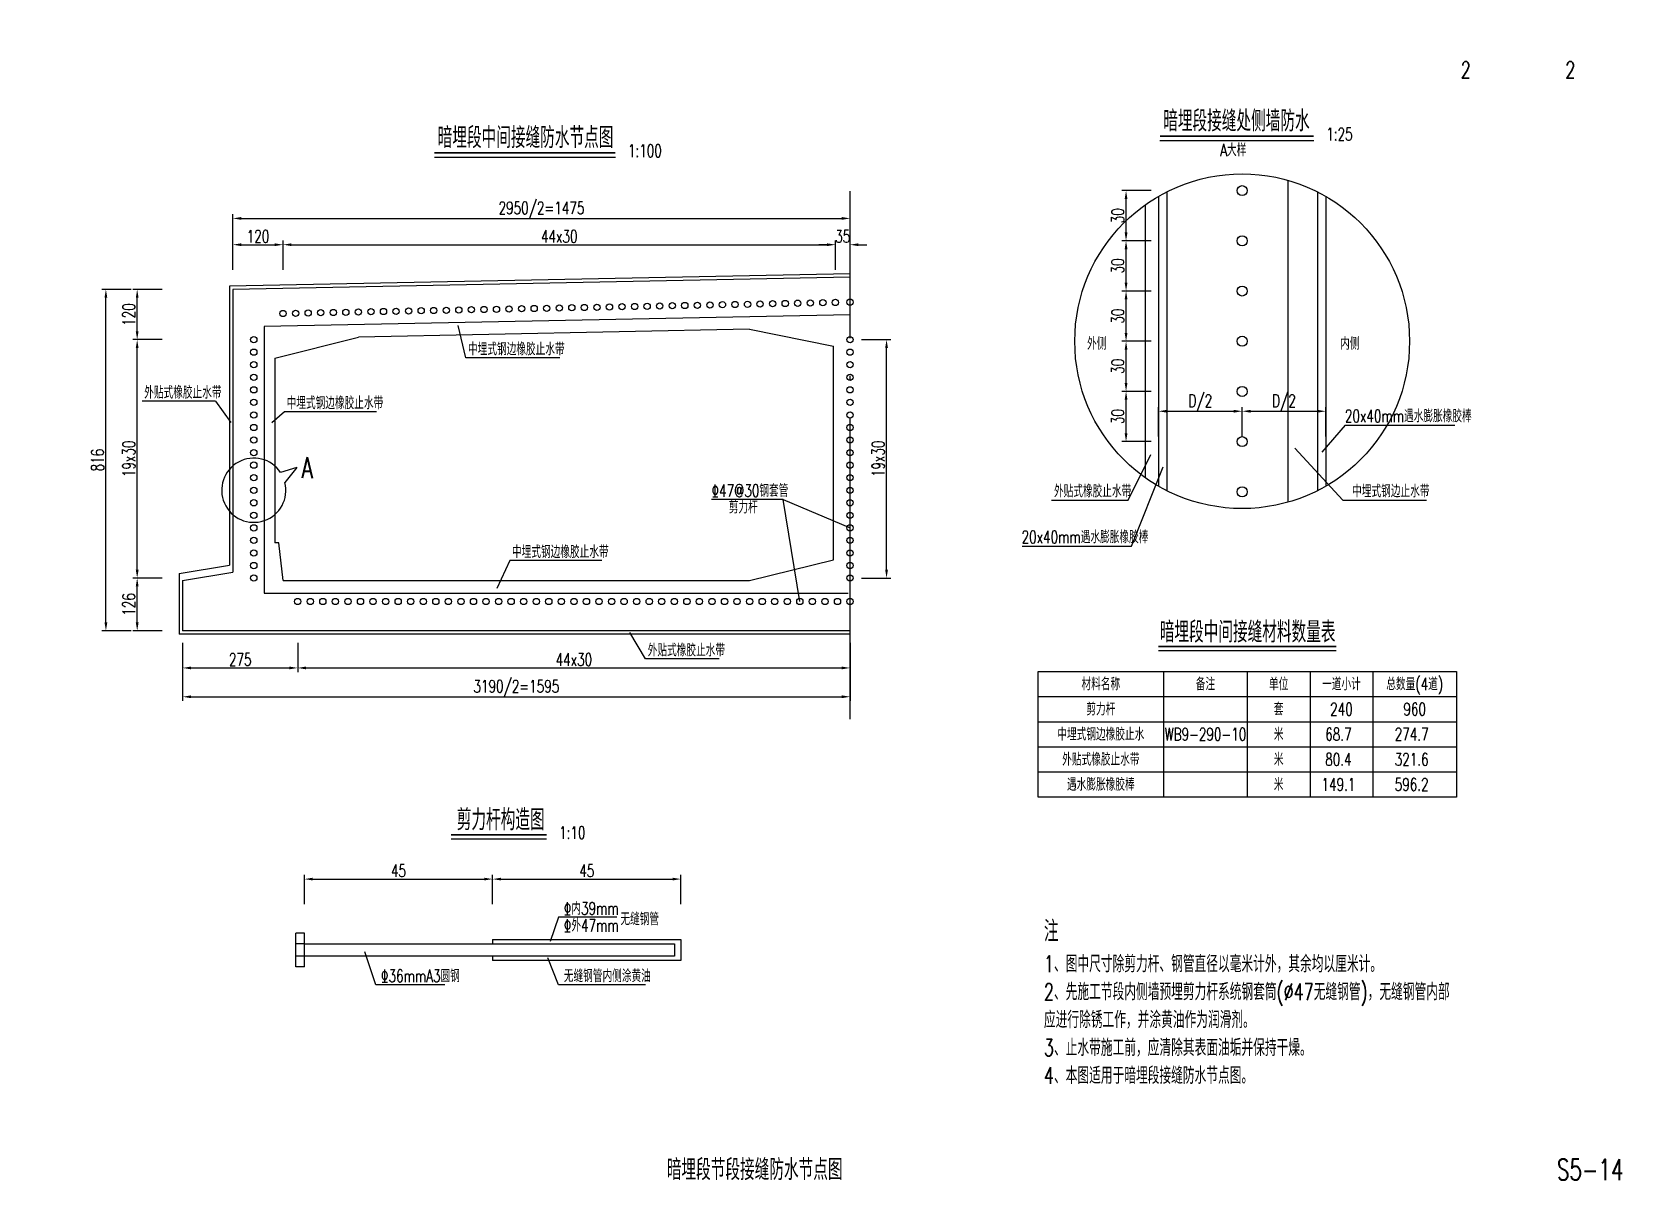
# Paper-space layout '布局1' of a CAD drawing. Header units: millimetres. Extents: x 450 to 830, y 12 to 287.
# The model-space entities are those that its viewports show. They can reach past a viewport. Long polylines and large blocks are cut down to what shows.
import ezdxf
from ezdxf.enums import TextEntityAlignment as Align

# ---------------------------------------------------------------- set-up
doc = ezdxf.new("R2010")
doc.units = ezdxf.units.MM
doc.header["$LTSCALE"] = 0.3
doc.header["$MEASUREMENT"] = 0
doc.linetypes.add('ACAD_ISO02W100', pattern=[15, 12, -3])
doc.linetypes.add('ACAD_ISO04W100', pattern=[30, 24, -3, 0, -3])
for name, color, linetype in [('中心线', 5, 'ACAD_ISO04W100'), ('文字', 7, 'Continuous'), ('标注', 7, 'Continuous'), ('次轮廓线', 7, 'Continuous'), ('虚线', 2, 'ACAD_ISO02W100'), ('轮廓线', 1, 'Continuous')]:
    doc.layers.add(name, color=color, linetype=linetype)
doc.layers.get('Defpoints').off()
doc.styles.get("Standard").update_dxf_attribs({"font": 'simplex1.shx', "width": 0.7, "bigfont": 'hztxt.shx'})
doc.dimstyles.new('10', dxfattribs={"dimtxt": 3, "dimasz": 2, "dimexe": 1, "dimexo": 1, "dimgap": 0.5, "dimtad": 1, "dimdec": 1, "dimdsep": 46, "dimtxsty": 'Standard', "dimcen": 0.5, "dimadec": 0, "dimazin": 0, "dimtfac": 1, "dimtdec": 1, "dimtofl": 0, "dimtmove": 2, "dimatfit": 3, "dimfxl": 0, "dimtolj": 1, "dimtzin": 0, "dimarcsym": 0})
doc.dimstyles.new('100', dxfattribs={"dimscale": 10, "dimtxt": 3, "dimasz": 2, "dimexe": 1, "dimexo": 1, "dimgap": 0.5, "dimtad": 1, "dimdec": 1, "dimdsep": 46, "dimtxsty": 'Standard', "dimcen": 0.5, "dimadec": 0, "dimazin": 0, "dimtfac": 1, "dimtdec": 1, "dimtofl": 0, "dimtmove": 2, "dimatfit": 3, "dimfxl": 0, "dimtolj": 1, "dimtzin": 0, "dimarcsym": 0})
doc.dimstyles.new('25', dxfattribs={"dimscale": 2.5, "dimtxt": 3, "dimasz": 2, "dimexe": 1, "dimexo": 1, "dimgap": 0.5, "dimtad": 1, "dimdec": 1, "dimdsep": 46, "dimtxsty": 'Standard', "dimcen": 0.5, "dimadec": 0, "dimazin": 0, "dimtfac": 1, "dimtdec": 1, "dimtofl": 0, "dimtmove": 2, "dimatfit": 3, "dimfxl": 0, "dimtolj": 1, "dimtzin": 0, "dimarcsym": 0})

# ---------------------------------------------------------------- blocks, each defined once
blk = doc.blocks.new('*D34')
at = {"layer": '标注', "color": 0, "lineweight": -2}
for p, q in [((20284.2, 7150.25), (20214.2, 7150.25)), ((20224.2, 7044.25), (20224.2, 7130.25)), ((20284.2, 7024.25), (20214.2, 7024.25))]:
    blk.add_line(p, q, dxfattribs=at)
at = {"layer": '标注', "color": 0}
for points in [[(20220.87, 7130.25), (20227.54, 7130.25), (20224.2, 7150.25)], [(20220.87, 7044.25), (20227.54, 7044.25), (20224.2, 7024.25)]]:
    blk.add_solid(points, dxfattribs=at)
at = {"layer": '标注', "color": 0, "insert": (20204.2, 7087.25), "char_height": 30, "attachment_point": 5, "rotation": 90}
blk.add_mtext('\\A1;126', dxfattribs=at)
blk = doc.blocks.new('*D35')
at = {"layer": '标注', "color": 0, "lineweight": -2}
for p, q in [((20284.2, 7720.25), (20214.2, 7720.25)), ((20224.2, 7170.25), (20224.2, 7700.25)), ((20284.2, 7150.25), (20214.2, 7150.25))]:
    blk.add_line(p, q, dxfattribs=at)
at = {"layer": '标注', "color": 0}
for points in [[(20220.87, 7700.25), (20227.54, 7700.25), (20224.2, 7720.25)], [(20220.87, 7170.25), (20227.54, 7170.25), (20224.2, 7150.25)]]:
    blk.add_solid(points, dxfattribs=at)
at = {"layer": '标注', "color": 0, "insert": (20204.2, 7435.25), "char_height": 30, "attachment_point": 5, "rotation": 90}
blk.add_mtext('\\A1;19x30', dxfattribs=at)
blk = doc.blocks.new('*D36')
at = {"layer": '标注', "color": 0, "lineweight": -2}
for p, q in [((20284.2, 7840.25), (20214.2, 7840.25)), ((20224.2, 7740.25), (20224.2, 7820.25)), ((20284.2, 7720.25), (20214.2, 7720.25))]:
    blk.add_line(p, q, dxfattribs=at)
at = {"layer": '标注', "color": 0}
for points in [[(20220.87, 7820.25), (20227.54, 7820.25), (20224.2, 7840.25)], [(20220.87, 7740.25), (20227.54, 7740.25), (20224.2, 7720.25)]]:
    blk.add_solid(points, dxfattribs=at)
at = {"layer": '标注', "color": 0, "insert": (20204.2, 7780.25), "char_height": 30, "attachment_point": 5, "rotation": 90}
blk.add_mtext('\\A1;120', dxfattribs=at)
blk = doc.blocks.new('*D37')
at = {"layer": '标注', "color": 0, "lineweight": -2}
for p, q in [((20332.88, 6995.44), (20332.88, 6925.44)), ((20607.88, 6995.44), (20607.88, 6925.44)), ((20352.88, 6935.44), (20587.88, 6935.44))]:
    blk.add_line(p, q, dxfattribs=at)
at = {"layer": '标注', "color": 0}
for points in [[(20352.88, 6938.77), (20352.88, 6932.11), (20332.88, 6935.44)], [(20587.88, 6938.77), (20587.88, 6932.11), (20607.88, 6935.44)]]:
    blk.add_solid(points, dxfattribs=at)
at = {"layer": '标注', "color": 0, "insert": (20470.38, 6955.44), "char_height": 30, "attachment_point": 5}
blk.add_mtext('\\A1;275', dxfattribs=at)
blk = doc.blocks.new('*D38')
at = {"layer": '标注', "color": 0, "lineweight": -2}
for p, q in [((20607.88, 6995.44), (20607.88, 6925.44)), ((21927.88, 6995.44), (21927.88, 6925.44)), ((20627.88, 6935.44), (21907.88, 6935.44))]:
    blk.add_line(p, q, dxfattribs=at)
at = {"layer": '标注', "color": 0}
for points in [[(20627.88, 6938.77), (20627.88, 6932.11), (20607.88, 6935.44)], [(21907.88, 6938.77), (21907.88, 6932.11), (21927.88, 6935.44)]]:
    blk.add_solid(points, dxfattribs=at)
at = {"layer": '标注', "color": 0, "insert": (21267.88, 6955.44), "char_height": 30, "attachment_point": 5}
blk.add_mtext('\\A1;44x30', dxfattribs=at)
blk = doc.blocks.new('*D39')
at = {"color": 0, "lineweight": -2}
for p, q in [((20452.88, 7887.12), (20452.88, 7957.12)), ((20572.88, 7887.12), (20572.88, 7957.12)), ((20472.88, 7947.12), (20552.88, 7947.12))]:
    blk.add_line(p, q, dxfattribs=at)
at = {"color": 0}
for points in [[(20472.88, 7950.45), (20472.88, 7943.79), (20452.88, 7947.12)], [(20552.88, 7950.45), (20552.88, 7943.79), (20572.88, 7947.12)]]:
    blk.add_solid(points, dxfattribs=at)
at = {"color": 0, "insert": (20512.88, 7967.12), "char_height": 30, "attachment_point": 5}
blk.add_mtext('\\A1;120', dxfattribs=at)
blk = doc.blocks.new('*D40')
at = {"color": 0, "lineweight": -2}
for p, q in [((20572.88, 7887.12), (20572.88, 7957.12)), ((21892.88, 7887.12), (21892.88, 7957.12)), ((20592.88, 7947.12), (21872.88, 7947.12))]:
    blk.add_line(p, q, dxfattribs=at)
at = {"color": 0}
for points in [[(20592.88, 7950.45), (20592.88, 7943.79), (20572.88, 7947.12)], [(21872.88, 7950.45), (21872.88, 7943.79), (21892.88, 7947.12)]]:
    blk.add_solid(points, dxfattribs=at)
at = {"color": 0, "insert": (21232.88, 7967.12), "char_height": 30, "attachment_point": 5}
blk.add_mtext('\\A1;44x30', dxfattribs=at)
blk = doc.blocks.new('*D41')
at = {"color": 0, "lineweight": -2}
for p, q in [((20452.88, 7949.95), (20452.88, 8019.95)), ((21927.88, 7949.95), (21927.88, 8019.95)), ((20472.88, 8009.95), (21907.88, 8009.95))]:
    blk.add_line(p, q, dxfattribs=at)
at = {"color": 0}
for points in [[(20472.88, 8013.28), (20472.88, 8006.62), (20452.88, 8009.95)], [(21907.88, 8013.28), (21907.88, 8006.62), (21927.88, 8009.95)]]:
    blk.add_solid(points, dxfattribs=at)
at = {"color": 0, "insert": (21190.38, 8029.95), "char_height": 30, "attachment_point": 5}
blk.add_mtext('\\A1;2950/2=1475', dxfattribs=at)
blk = doc.blocks.new('*D42')
at = {"color": 0, "lineweight": -2}
for p, q in [((20332.88, 6926.58), (20332.88, 6856.58)), ((21927.88, 6926.58), (21927.88, 6856.58)), ((20352.88, 6866.58), (21907.88, 6866.58))]:
    blk.add_line(p, q, dxfattribs=at)
at = {"color": 0}
for points in [[(20352.88, 6869.92), (20352.88, 6863.25), (20332.88, 6866.58)], [(21907.88, 6869.92), (21907.88, 6863.25), (21927.88, 6866.58)]]:
    blk.add_solid(points, dxfattribs=at)
at = {"color": 0, "insert": (21130.38, 6886.58), "char_height": 30, "attachment_point": 5}
blk.add_mtext('\\A1;3190/2=1595', dxfattribs=at)
blk = doc.blocks.new('*D43')
at = {"color": 0, "lineweight": -2}
for p, q in [((20209.45, 7840.25), (20139.45, 7840.25)), ((20149.45, 7044.25), (20149.45, 7820.25)), ((20209.45, 7024.25), (20139.45, 7024.25))]:
    blk.add_line(p, q, dxfattribs=at)
at = {"color": 0}
for points in [[(20146.11, 7820.25), (20152.78, 7820.25), (20149.45, 7840.25)], [(20146.11, 7044.25), (20152.78, 7044.25), (20149.45, 7024.25)]]:
    blk.add_solid(points, dxfattribs=at)
at = {"color": 0, "insert": (20129.45, 7432.25), "char_height": 30, "attachment_point": 5, "rotation": 90}
blk.add_mtext('\\A1;816', dxfattribs=at)
blk = doc.blocks.new('*D44')
at = {"color": 0, "lineweight": -2}
for p, q in [((19834.36, 5732.05), (19816.86, 5732.05)), ((19819.36, 5707.05), (19819.36, 5727.05)), ((19834.36, 5702.05), (19816.86, 5702.05))]:
    blk.add_line(p, q, dxfattribs=at)
at = {"color": 0}
for points in [[(19818.53, 5727.05), (19820.2, 5727.05), (19819.36, 5732.05)], [(19818.53, 5707.05), (19820.2, 5707.05), (19819.36, 5702.05)]]:
    blk.add_solid(points, dxfattribs=at)
at = {"color": 0, "insert": (19814.36, 5717.05), "char_height": 7.5, "attachment_point": 5, "rotation": 90}
blk.add_mtext('\\A1;30', dxfattribs=at)
blk = doc.blocks.new('*D45')
at = {"color": 0, "lineweight": -2}
for p, q in [((19834.36, 5762.05), (19816.86, 5762.05)), ((19819.36, 5737.05), (19819.36, 5757.05)), ((19834.36, 5732.05), (19816.86, 5732.05))]:
    blk.add_line(p, q, dxfattribs=at)
at = {"color": 0}
for points in [[(19818.53, 5757.05), (19820.2, 5757.05), (19819.36, 5762.05)], [(19818.53, 5737.05), (19820.2, 5737.05), (19819.36, 5732.05)]]:
    blk.add_solid(points, dxfattribs=at)
at = {"color": 0, "insert": (19814.36, 5747.05), "char_height": 7.5, "attachment_point": 5, "rotation": 90}
blk.add_mtext('\\A1;30', dxfattribs=at)
blk = doc.blocks.new('*D46')
at = {"color": 0, "lineweight": -2}
for p, q in [((19834.36, 5792.05), (19816.86, 5792.05)), ((19819.36, 5767.05), (19819.36, 5787.05)), ((19834.36, 5762.05), (19816.86, 5762.05))]:
    blk.add_line(p, q, dxfattribs=at)
at = {"color": 0}
for points in [[(19818.53, 5787.05), (19820.2, 5787.05), (19819.36, 5792.05)], [(19818.53, 5767.05), (19820.2, 5767.05), (19819.36, 5762.05)]]:
    blk.add_solid(points, dxfattribs=at)
at = {"color": 0, "insert": (19814.36, 5777.05), "char_height": 7.5, "attachment_point": 5, "rotation": 90}
blk.add_mtext('\\A1;30', dxfattribs=at)
blk = doc.blocks.new('*D47')
at = {"color": 0, "lineweight": -2}
for p, q in [((19834.36, 5822.05), (19816.86, 5822.05)), ((19819.36, 5797.05), (19819.36, 5817.05)), ((19834.36, 5792.05), (19816.86, 5792.05))]:
    blk.add_line(p, q, dxfattribs=at)
at = {"color": 0}
for points in [[(19818.53, 5817.05), (19820.2, 5817.05), (19819.36, 5822.05)], [(19818.53, 5797.05), (19820.2, 5797.05), (19819.36, 5792.05)]]:
    blk.add_solid(points, dxfattribs=at)
at = {"color": 0, "insert": (19814.36, 5807.05), "char_height": 7.5, "attachment_point": 5, "rotation": 90}
blk.add_mtext('\\A1;30', dxfattribs=at)
blk = doc.blocks.new('*D48')
at = {"color": 0, "lineweight": -2}
for p, q in [((19838.73, 5705.21), (19838.73, 5722.71)), ((19843.73, 5720.21), (19883.73, 5720.21)), ((19888.73, 5705.21), (19888.73, 5722.71))]:
    blk.add_line(p, q, dxfattribs=at)
at = {"color": 0}
for points in [[(19843.73, 5721.04), (19843.73, 5719.38), (19838.73, 5720.21)], [(19883.73, 5721.04), (19883.73, 5719.38), (19888.73, 5720.21)]]:
    blk.add_solid(points, dxfattribs=at)
at = {"color": 0, "insert": (19863.73, 5725.21), "char_height": 7.5, "attachment_point": 5}
blk.add_mtext('\\A1;D/2', dxfattribs=at)
blk = doc.blocks.new('*D49')
at = {"color": 0, "lineweight": -2}
for p, q in [((19888.73, 5705.21), (19888.73, 5722.71)), ((19893.73, 5720.21), (19933.73, 5720.21)), ((19938.73, 5705.21), (19938.73, 5722.71))]:
    blk.add_line(p, q, dxfattribs=at)
at = {"color": 0}
for points in [[(19893.73, 5721.04), (19893.73, 5719.38), (19888.73, 5720.21)], [(19933.73, 5721.04), (19933.73, 5719.38), (19938.73, 5720.21)]]:
    blk.add_solid(points, dxfattribs=at)
at = {"color": 0, "insert": (19913.73, 5725.21), "char_height": 7.5, "attachment_point": 5}
blk.add_mtext('\\A1;D/2', dxfattribs=at)
blk = doc.blocks.new('*D54')
at = {"color": 0, "lineweight": -2}
for p, q in [((19834.36, 5852.05), (19816.86, 5852.05)), ((19819.36, 5827.05), (19819.36, 5847.05)), ((19834.36, 5822.05), (19816.86, 5822.05))]:
    blk.add_line(p, q, dxfattribs=at)
at = {"color": 0}
for points in [[(19818.53, 5847.05), (19820.2, 5847.05), (19819.36, 5852.05)], [(19818.53, 5827.05), (19820.2, 5827.05), (19819.36, 5822.05)]]:
    blk.add_solid(points, dxfattribs=at)
at = {"color": 0, "insert": (19814.36, 5837.05), "char_height": 7.5, "attachment_point": 5, "rotation": 90}
blk.add_mtext('\\A1;30', dxfattribs=at)
blk = doc.blocks.new('*D55')
at = {"color": 0, "lineweight": -2}
for p, q in [((21955.08, 7720.25), (22025.08, 7720.25)), ((22015.08, 7170.25), (22015.08, 7700.25)), ((21955.08, 7150.25), (22025.08, 7150.25))]:
    blk.add_line(p, q, dxfattribs=at)
at = {"color": 0}
for points in [[(22011.75, 7700.25), (22018.42, 7700.25), (22015.08, 7720.25)], [(22011.75, 7170.25), (22018.42, 7170.25), (22015.08, 7150.25)]]:
    blk.add_solid(points, dxfattribs=at)
at = {"color": 0, "insert": (21995.08, 7435.25), "char_height": 30, "attachment_point": 5, "rotation": 90}
blk.add_mtext('\\A1;19x30', dxfattribs=at)
blk = doc.blocks.new('*D56')
at = {"color": 0, "lineweight": -2}
for p, q in [((20276.5, 5827.82), (20276.5, 5834.82)), ((20321.5, 5827.82), (20321.5, 5834.82)), ((20278.5, 5833.82), (20319.5, 5833.82))]:
    blk.add_line(p, q, dxfattribs=at)
at = {"color": 0}
for points in [[(20278.5, 5834.15), (20278.5, 5833.49), (20276.5, 5833.82)], [(20319.5, 5834.15), (20319.5, 5833.49), (20321.5, 5833.82)]]:
    blk.add_solid(points, dxfattribs=at)
at = {"color": 0, "insert": (20299, 5835.82), "char_height": 3, "attachment_point": 5}
blk.add_mtext('\\A1;45', dxfattribs=at)
blk = doc.blocks.new('*D57')
at = {"color": 0, "lineweight": -2}
for p, q in [((20321.5, 5827.82), (20321.5, 5834.82)), ((20366.5, 5827.82), (20366.5, 5834.82)), ((20323.5, 5833.82), (20364.5, 5833.82))]:
    blk.add_line(p, q, dxfattribs=at)
at = {"color": 0}
for points in [[(20323.5, 5834.15), (20323.5, 5833.49), (20321.5, 5833.82)], [(20364.5, 5834.15), (20364.5, 5833.49), (20366.5, 5833.82)]]:
    blk.add_solid(points, dxfattribs=at)
at = {"color": 0, "insert": (20344, 5835.82), "char_height": 3, "attachment_point": 5}
blk.add_mtext('\\A1;45', dxfattribs=at)
blk = doc.blocks.new('*D58')
at = {"color": 0, "lineweight": -2}
for p, q in [((21892.88, 7887.12), (21892.88, 7957.12)), ((21927.88, 7887.12), (21927.88, 7957.12)), ((21872.88, 7947.12), (21852.88, 7947.12)), ((21947.88, 7947.12), (21967.88, 7947.12))]:
    blk.add_line(p, q, dxfattribs=at)
at = {"color": 0}
for points in [[(21872.88, 7950.45), (21872.88, 7943.79), (21892.88, 7947.12)], [(21947.88, 7950.45), (21947.88, 7943.79), (21927.88, 7947.12)]]:
    blk.add_solid(points, dxfattribs=at)
at = {"color": 0, "insert": (21910.38, 7967.12), "char_height": 30, "attachment_point": 5}
blk.add_mtext('\\A1;35', dxfattribs=at)

msp = doc.modelspace()

# ---------------------------------------------------------------- linework, layer by layer
for p, q in [((20934.37, 8156.76), (21366.96, 8156.76)), ((21009.79, 7676.85), (20991.38, 7754.05)), ((21687.88, 7744.95), (21887.88, 7704.95)), ((21887.88, 7194.25), (21887.88, 7704.95)), ((21234.63, 7676.85), (21009.79, 7676.85)), ((20411.76, 7573.2), (20235.99, 7573.2)), ((20411.76, 7573.2), (20448.1, 7522.36)), ((20576.29, 7547.95), (20545.93, 7521.67)), ((20796.26, 7547.95), (20576.29, 7547.95)), ((20605.54, 7414.72), (20566.9, 7402.62)), ((20605.54, 7414.72), (20577.34, 7378.96)), ((21767.84, 7338.45), (21596.91, 7338.45)), ((21807.88, 7094.25), (21767.84, 7338.45)), ((21767.84, 7338.45), (21927.88, 7270.25)), ((21114.93, 7192.06), (21083.67, 7125.35)), ((21334.91, 7192.06), (21114.93, 7192.06)), ((21439.28, 6957.12), (21401.86, 7020.11)), ((21615.06, 6957.12), (21439.28, 6957.12)), ((19839.57, 5882.09), (19931.49, 5882.09)), ((20311.55, 5843.42), (20334.38, 5843.42)), ((20337.27, 5824.7), (20335.28, 5818.89)), ((20351.22, 5824.7), (20337.27, 5824.7)), ((20293.57, 5808.57), (20290.98, 5816.46)), ((20337.27, 5808.57), (20334.68, 5814.97)), ((20310.09, 5808.57), (20293.57, 5808.57)), ((20358, 5808.57), (20337.27, 5808.57)), ((19950.37, 5711.97), (19936.3, 5695.78)), ((19950.37, 5711.97), (20015.71, 5711.97)), ((19920.11, 5698.12), (19948.92, 5667.09)), ((19820.66, 5667.09), (19834.23, 5694.31)), ((19822.55, 5639.67), (19841.59, 5687.04)), ((19774.86, 5667.09), (19820.66, 5667.09)), ((19948.92, 5667.09), (19998.83, 5667.09)), ((19757.21, 5639.67), (19822.55, 5639.67))]:
    msp.add_line(p, q)
for points, const_width in [([(20934.37, 8166.76), (21366.96, 8166.76)], 4), ([(19839.57, 5884.59), (19931.49, 5884.59)], 1), ([(20311.55, 5844.42), (20334.38, 5844.42)], 0.4)]:
    msp.add_lwpolyline(points, dxfattribs=dict(const_width=const_width))
for centre, radius in [((21802.88, 7807.25), 7.5), ((21832.88, 7807.85), 7.5), ((21862.88, 7808.45), 7.5), ((21892.88, 7809.05), 7.5), ((21927.88, 7809.75), 7.5), ((21592.88, 7803.05), 7.5), ((21622.88, 7803.65), 7.5), ((21652.88, 7804.25), 7.5), ((21682.88, 7804.85), 7.5), ((21712.88, 7805.45), 7.5), ((21742.88, 7806.05), 7.5), ((21772.88, 7806.65), 7.5), ((21412.88, 7799.45), 7.5), ((21442.88, 7800.05), 7.5), ((21472.88, 7800.65), 7.5), ((21502.88, 7801.25), 7.5), ((21532.88, 7801.85), 7.5), ((21562.88, 7802.45), 7.5), ((21232.88, 7795.85), 7.5), ((21262.88, 7796.45), 7.5), ((21292.88, 7797.05), 7.5), ((21322.88, 7797.65), 7.5), ((21352.88, 7798.25), 7.5), ((21382.88, 7798.85), 7.5), ((21022.88, 7791.65), 7.5), ((21052.88, 7792.25), 7.5), ((21082.88, 7792.85), 7.5), ((21112.88, 7793.45), 7.5), ((21142.88, 7794.05), 7.5), ((21172.88, 7794.65), 7.5), ((21202.88, 7795.25), 7.5), ((20842.88, 7788.05), 7.5), ((20872.88, 7788.65), 7.5), ((20902.88, 7789.25), 7.5), ((20932.88, 7789.85), 7.5), ((20962.88, 7790.45), 7.5), ((20992.88, 7791.05), 7.5), ((20662.88, 7784.45), 7.5), ((20692.88, 7785.05), 7.5), ((20722.88, 7785.65), 7.5), ((20752.88, 7786.25), 7.5), ((20782.88, 7786.85), 7.5), ((20812.88, 7787.45), 7.5), ((20572.88, 7782.65), 7.5), ((20602.88, 7783.25), 7.5), ((20632.88, 7783.85), 7.5), ((20502.88, 7720.25), 7.5), ((21927.88, 7720.25), 7.5), ((20502.88, 7690.25), 7.5), ((21927.88, 7690.25), 7.5), ((20502.88, 7660.25), 7.5), ((21927.88, 7660.25), 7.5), ((20502.88, 7630.25), 7.5), ((21927.88, 7630.25), 7.5), ((20502.88, 7600.25), 7.5), ((21927.88, 7600.25), 7.5), ((20502.88, 7570.25), 7.5), ((21927.88, 7570.25), 7.5), ((20502.88, 7540.25), 7.5), ((21927.88, 7540.25), 7.5), ((20502.88, 7510.25), 7.5), ((21927.88, 7510.25), 7.5), ((20502.88, 7480.25), 7.5), ((21927.88, 7480.25), 7.5), ((20502.88, 7450.25), 7.5), ((21927.88, 7450.25), 7.5), ((20502.88, 7420.25), 7.5), ((21927.88, 7420.25), 7.5), ((20502.88, 7390.25), 7.5), ((21927.88, 7390.25), 7.5), ((20502.88, 7360.25), 7.5), ((21927.88, 7360.25), 7.5), ((20502.88, 7330.25), 7.5), ((21927.88, 7330.25), 7.5), ((20502.88, 7300.25), 7.5), ((21927.88, 7300.25), 7.5), ((20502.88, 7270.25), 7.5), ((21927.88, 7270.25), 7.5), ((20502.88, 7240.25), 7.5), ((21927.88, 7240.25), 7.5), ((20502.88, 7210.25), 7.5), ((21927.88, 7210.25), 7.5), ((20502.88, 7180.25), 7.5), ((21927.88, 7180.25), 7.5), ((20502.88, 7150.25), 7.5), ((21927.88, 7150.25), 7.5), ((20607.88, 7094.25), 7.5), ((20637.88, 7094.25), 7.5), ((20667.88, 7094.25), 7.5), ((20697.88, 7094.25), 7.5), ((20727.88, 7094.25), 7.5), ((20757.88, 7094.25), 7.5), ((20787.88, 7094.25), 7.5), ((20817.88, 7094.25), 7.5), ((20847.88, 7094.25), 7.5), ((20877.88, 7094.25), 7.5), ((20907.88, 7094.25), 7.5), ((20937.88, 7094.25), 7.5), ((20967.88, 7094.25), 7.5), ((20997.88, 7094.25), 7.5), ((21027.88, 7094.25), 7.5), ((21057.88, 7094.25), 7.5), ((21087.88, 7094.25), 7.5), ((21117.88, 7094.25), 7.5), ((21147.88, 7094.25), 7.5), ((21177.88, 7094.25), 7.5), ((21207.88, 7094.25), 7.5), ((21237.88, 7094.25), 7.5), ((21267.88, 7094.25), 7.5), ((21297.88, 7094.25), 7.5), ((21327.88, 7094.25), 7.5), ((21357.88, 7094.25), 7.5), ((21387.88, 7094.25), 7.5), ((21417.88, 7094.25), 7.5), ((21447.88, 7094.25), 7.5), ((21477.88, 7094.25), 7.5), ((21507.88, 7094.25), 7.5), ((21537.88, 7094.25), 7.5), ((21567.88, 7094.25), 7.5), ((21597.88, 7094.25), 7.5), ((21627.88, 7094.25), 7.5), ((21657.88, 7094.25), 7.5), ((21687.88, 7094.25), 7.5), ((21717.88, 7094.25), 7.5), ((21747.88, 7094.25), 7.5), ((21777.88, 7094.25), 7.5), ((21807.88, 7094.25), 7.5), ((21837.88, 7094.25), 7.5), ((21867.88, 7094.25), 7.5), ((21897.88, 7094.25), 7.5), ((21927.88, 7094.25), 7.5), ((19888.73, 5762.05), 100), ((19888.73, 5852.05), 3), ((19888.73, 5822.05), 3), ((19888.73, 5792.05), 3), ((19888.73, 5762.05), 3), ((19888.73, 5732.05), 3), ((19888.73, 5702.05), 3), ((19888.73, 5672.05), 3)]:
    msp.add_circle(centre, radius)
msp.add_arc((20502.88, 7360.25), 76.77, 33.4973, 14.1086)
at = {"layer": '中心线'}
msp.add_line((21927.88, 6813.36), (21927.88, 8074.89), dxfattribs=at)
at = {"layer": '次轮廓线'}
for p, q in [((21927.88, 7869.75), (20452.88, 7840.25)), ((20452.88, 7840.25), (20452.88, 7164.25)), ((21687.88, 7744.95), (20752.88, 7726.25)), ((21687.88, 7744.95), (20752.88, 7726.25)), ((20552.88, 7676.25), (20752.88, 7726.25)), ((20552.88, 7676.25), (20552.88, 7234.25)), ((20562.88, 7234.25), (20552.88, 7234.25)), ((20573, 7144.25), (20562.88, 7234.25)), ((21687.88, 7144.25), (21887.88, 7194.25)), ((20332.88, 7144.25), (20452.88, 7164.25)), ((20332.88, 7144.25), (20332.88, 7024.25)), ((20573, 7144.25), (21687.88, 7144.25)), ((21927.88, 7024.25), (20332.88, 7024.25)), ((19843.73, 5851.35), (19843.73, 5672.74)), ((19933.73, 5851.35), (19933.73, 5672.74)), ((19838.73, 5848.65), (19838.73, 5675.44)), ((19938.73, 5848.65), (19938.73, 5675.44)), ((20274.5, 5812.86), (20274.5, 5820.86)), ((20276.5, 5820.86), (20274.5, 5820.86)), ((20276.5, 5812.86), (20276.5, 5820.86)), ((20276.5, 5812.86), (20274.5, 5812.86))]:
    msp.add_line(p, q, dxfattribs=at)
at = {"layer": '虚线'}
for p, q in [((20276.5, 5818.36), (20274.5, 5818.36)), ((20276.5, 5815.36), (20274.5, 5815.36))]:
    msp.add_line(p, q, dxfattribs=at)
at = {"layer": '轮廓线'}
for p, q in [((21927.88, 7877.75), (20444.88, 7848.09)), ((20444.88, 7848.09), (20444.88, 7181.02)), ((21927.88, 7779.75), (20527.88, 7751.75)), ((20527.88, 7751.75), (20527.88, 7114.25)), ((20324.88, 7161.02), (20444.88, 7181.02)), ((20324.88, 7161.02), (20324.88, 7016.25)), ((20527.88, 7114.25), (21923.38, 7114.25)), ((21927.88, 7016.25), (20324.88, 7016.25)), ((19916.01, 5858.25), (19916.01, 5665.84)), ((19830.73, 5843.51), (19830.73, 5680.59)), ((20321.5, 5819.36), (20366.5, 5819.36)), ((20321.5, 5819.36), (20321.5, 5818.36)), ((20366.5, 5819.36), (20366.5, 5814.36)), ((20276.5, 5818.36), (20365, 5818.36)), ((20365, 5815.36), (20276.5, 5815.36)), ((20321.5, 5815.36), (20321.5, 5814.36)), ((20365, 5818.36), (20365, 5815.36)), ((20366.5, 5814.36), (20321.5, 5814.36))]:
    msp.add_line(p, q, dxfattribs=at)

# ---------------------------------------------------------------- texts
at = {"layer": '文字', "width": 0.7}
for s, height, p in [('暗埋段中间接缝防水节点图', 50, (20942.34, 8178.14)), ('1:100', 30, (21396.96, 8156.76)), ('中埋式钢边橡胶止水带', 30, (21014.81, 7682.7)), ('外贴式橡胶止水带', 30, (20241, 7579.05)), ('中埋式钢边橡胶止水带', 30, (20581.3, 7553.8)), ('A', 50, (20616.68, 7389.01)), ('%%13147@30钢套管', 30, (21596.87, 7344.3)), ('剪力杆', 30, (21638.02, 7304.65)), ('中埋式钢边橡胶止水带', 30, (21119.95, 7197.91)), ('外贴式橡胶止水带', 30, (21444.3, 6962.97)), ('暗埋段接缝处侧墙防水', 12.5, (19841.56, 5887.44)), ('1:25', 7.5, (19938.99, 5882.09)), ('A大样', 7.5, (19875.65, 5872.61)), ('剪力杆构造图', 5, (20312.93, 5845.5)), ('1:10', 3, (20337.38, 5843.42)), ('%%131内39mm', 3, (20338.52, 5825.31)), ('%%131外47mm', 3, (20338.52, 5821.25)), ('无缝钢管', 3, (20352.03, 5822.78)), ('%%13136mmA3圆钢', 3, (20294.82, 5809.18)), ('无缝钢管内侧涂黄油', 3, (20338.52, 5809.18)), ('外侧', 7.5, (19796.08, 5756.94)), ('内侧', 7.5, (19947.25, 5756.94)), ('20x40mm遇水膨胀橡胶棒', 7.5, (19950.13, 5713.63)), ('外贴式橡胶止水带', 7.5, (19776.3, 5668.74)), ('中埋式钢边止水带', 7.5, (19954.46, 5668.74)), ('20x40mm遇水膨胀橡胶棒', 7.5, (19756.97, 5641.32))]:
    msp.add_text(s, height=height, dxfattribs=at).set_placement(p)

# ---------------------------------------------------------------- dimensions: what is measured, and where the dimension line sits
for base, p1, p2, text, dimstyle, picture, middle in [((21927.88, 8009.95), (20452.88, 7840.25), (21927.88, 7869.75), '2950/2=<>', '100', '*D41', (21190.38, 8029.95)), ((21892.88, 7947.12), (20572.88, 7782.65), (21892.88, 7809.05), '44x30', '100', '*D40', (21232.88, 7967.12)), ((21927.88, 6866.58), (20332.88, 7024.25), (21927.88, 7024.25), '3190/2=<>', '100', '*D42', (21130.38, 6886.58)), ((19888.73, 5720.21), (19838.73, 5675.44), (19888.73, 5702.05), 'D/2', '25', '*D48', (19863.73, 5725.21)), ((19938.73, 5720.21), (19888.73, 5702.05), (19938.73, 5675.44), 'D/2', '25', '*D49', (19913.73, 5725.21))]:
    dim = msp.add_linear_dim(base=base, p1=p1, p2=p2, text=text, dimstyle=dimstyle)
    dim.commit()
    dim.dimension.update_dxf_attribs({"geometry": picture, "text_midpoint": middle})
for base, p1, p2, dimstyle, picture, middle in [((20572.88, 7947.12), (20452.88, 7840.25), (20572.88, 7782.65), '100', '*D39', (20512.88, 7967.12)), ((21927.88, 7947.12), (21892.88, 7809.05), (21927.88, 7809.75), '100', '*D58', (21910.38, 7967.12)), ((20321.5, 5833.82), (20276.5, 5820.86), (20321.5, 5819.36), '10', '*D56', (20299, 5835.82)), ((20366.5, 5833.82), (20321.5, 5819.36), (20366.5, 5819.36), '10', '*D57', (20344, 5835.82))]:
    dim = msp.add_linear_dim(base=base, p1=p1, p2=p2, dimstyle=dimstyle)
    dim.commit()
    dim.dimension.update_dxf_attribs({"geometry": picture, "text_midpoint": middle})
for base, p1, p2, dimstyle, picture, middle in [((20149.45, 7840.25), (20332.88, 7024.25), (20452.88, 7840.25), '100', '*D43', (20129.45, 7432.25)), ((19819.36, 5852.05), (19888.73, 5822.05), (19888.73, 5852.05), '25', '*D54', (19814.36, 5837.05)), ((19819.36, 5822.05), (19888.73, 5792.05), (19888.73, 5822.05), '25', '*D47', (19814.36, 5807.05)), ((19819.36, 5792.05), (19888.73, 5762.05), (19888.73, 5792.05), '25', '*D46', (19814.36, 5777.05)), ((19819.36, 5762.05), (19888.73, 5732.05), (19888.73, 5762.05), '25', '*D45', (19814.36, 5747.05)), ((19819.36, 5732.05), (19888.73, 5702.05), (19888.73, 5732.05), '25', '*D44', (19814.36, 5717.05))]:
    dim = msp.add_linear_dim(base=base, p1=p1, p2=p2, angle=90, dimstyle=dimstyle)
    dim.commit()
    dim.dimension.update_dxf_attribs({"geometry": picture, "text_midpoint": middle})
dim = msp.add_linear_dim(base=(22015.08, 7720.25), p1=(21927.88, 7150.25), p2=(21927.88, 7720.25), angle=90, text='19x30', dimstyle='100')
dim.commit()
dim.dimension.update_dxf_attribs({"geometry": '*D55', "text_midpoint": (21995.08, 7435.25)})
at = {"layer": '标注'}
for base, p1, p2, picture, middle in [((20224.2, 7840.25), (20502.88, 7720.25), (20452.88, 7840.25), '*D36', (20204.2, 7780.25)), ((20224.2, 7150.25), (20332.88, 7024.25), (20502.88, 7150.25), '*D34', (20204.2, 7087.25))]:
    dim = msp.add_linear_dim(base=base, p1=p1, p2=p2, angle=90, dimstyle='100', dxfattribs=at)
    dim.commit()
    dim.dimension.update_dxf_attribs({"geometry": picture, "text_midpoint": middle})
dim = msp.add_linear_dim(base=(20224.2, 7720.25), p1=(20502.88, 7150.25), p2=(20502.88, 7720.25), angle=90, text='19x30', dimstyle='100', dxfattribs=at)
dim.commit()
dim.dimension.update_dxf_attribs({"geometry": '*D35', "text_midpoint": (20204.2, 7435.25)})
dim = msp.add_linear_dim(base=(20607.88, 6935.44), p1=(20332.88, 7024.25), p2=(20607.88, 7094.25), dimstyle='100', dxfattribs=at)
dim.commit()
dim.dimension.update_dxf_attribs({"geometry": '*D37', "text_midpoint": (20470.38, 6955.44)})
dim = msp.add_linear_dim(base=(21927.88, 6935.44), p1=(20607.88, 7094.25), p2=(21927.88, 7094.25), text='44x30', dimstyle='100', dxfattribs=at)
dim.commit()
dim.dimension.update_dxf_attribs({"geometry": '*D38', "text_midpoint": (21267.88, 6955.44)})

psp = doc.layouts.new('布局1')

# ---------------------------------------------------------------- linework, layer by layer
for p, q in [((719.25, 139.09), (761.72, 139.09)), ((720.48, 134.09), (720.48, 104.09)), ((740.48, 134.09), (740.48, 104.09)), ((755.48, 134.09), (755.48, 104.09)), ((770.48, 134.09), (770.48, 104.09)), ((690.48, 128.09), (790.48, 128.09)), ((690.48, 122.09), (790.48, 122.09)), ((690.48, 116.09), (790.48, 116.09)), ((690.48, 110.09), (790.48, 110.09))]:
    psp.add_line(p, q)
at = {"const_width": 0.4}
psp.add_lwpolyline([(719.25, 140.09), (761.72, 140.09)], dxfattribs=at)
at = {"layer": '轮廓线'}
psp.add_line((690.48, 134.09), (790.48, 134.09), dxfattribs=at)
psp.add_lwpolyline([(690.48, 134.09), (790.48, 134.09), (790.48, 104.09), (690.48, 104.09)], close=True, dxfattribs=at)

# ---------------------------------------------------------------- texts
at = {"width": 0.7}
for s, height, p in [('暗埋段中间接缝材料数量表', 5, (740.56, 143.52)), ('总数量(4道)', 3, (780.48, 131.09)), ('材料名称', 3, (705.48, 131.09)), ('备注', 3, (730.48, 131.09)), ('单位', 3, (747.98, 131.09)), ('一道小计', 3, (762.98, 131.09)), ('剪力杆', 3, (705.48, 125.09)), ('套', 3, (747.98, 125.09)), ('240', 3, (762.98, 125.09)), ('960', 3, (780.48, 125.09)), ('中埋式钢边橡胶止水', 3, (705.48, 119.09)), ('WB9-290-10', 3, (730.48, 119.09)), ('米', 3, (747.98, 119.09)), ('68.7 ', 3, (762.98, 119.09)), ('274.7 ', 3, (780.48, 119.09)), ('外贴式橡胶止水带', 3, (705.48, 113.09)), ('米', 3, (747.98, 113.09)), ('80.4 ', 3, (762.98, 113.09)), ('321.6 ', 3, (780.48, 113.09)), ('遇水膨胀橡胶棒', 3, (705.48, 107.09)), ('米', 3, (747.98, 107.09)), ('149.1 ', 3, (762.98, 107.09)), ('596.2 ', 3, (780.48, 107.09))]:
    psp.add_text(s, height=height, dxfattribs=at).set_placement(p, align=Align.MIDDLE_CENTER)
at = {"layer": '文字', "width": 0.7}
for s, height, p in [('2', 4, (791.48, 275.88)), ('2', 4, (816.48, 275.88)), ('暗埋段节段接缝防水节点图', 5, (601.75, 12.52)), ('S5-14', 5, (814.47, 12.52))]:
    psp.add_text(s, height=height, dxfattribs=at).set_placement(p)
at = {"layer": '文字', "insert": (691.88, 74.52), "char_height": 4, "width": 98.7224, "attachment_point": 1}
psp.add_mtext('{\\H1.25x;注\\P}1、图中尺寸除剪力杆、钢管直径以毫米计外，其余均以厘米计。\\P2、先施工节段内侧墙预埋剪力杆系统钢套筒(%%C47无缝钢管)，无缝钢管内部应进行除锈工作，并涂黄油作为润滑剂。\\P3、止水带施工前，应清除其表面油垢并保持干燥。\\P4、本图适用于暗埋段接缝防水节点图。', dxfattribs=at)

# ---------------------------------------------------------------- viewports
at = {"layer": 'Defpoints'}
for center, size, view_center_point, view_height, status in [((746.86, 221.33), (166.27, 131.3398), (19907.75, 5782.79), 328.3495, 3), ((559.43, 81.06), (166.27, 55.063), (20320.8, 5830.41), 55.063, 4)]:
    psp.add_viewport(center=center, size=size, view_center_point=view_center_point, view_height=view_height, status=status, dxfattribs=at)
psp.add_viewport(center=(556.86, 194.53), size=(213.73, 156.9003), view_center_point=(21040.98, 7531.34), view_height=1569.0036, dxfattribs=at)

doc.saveas('drawing.dxf')
